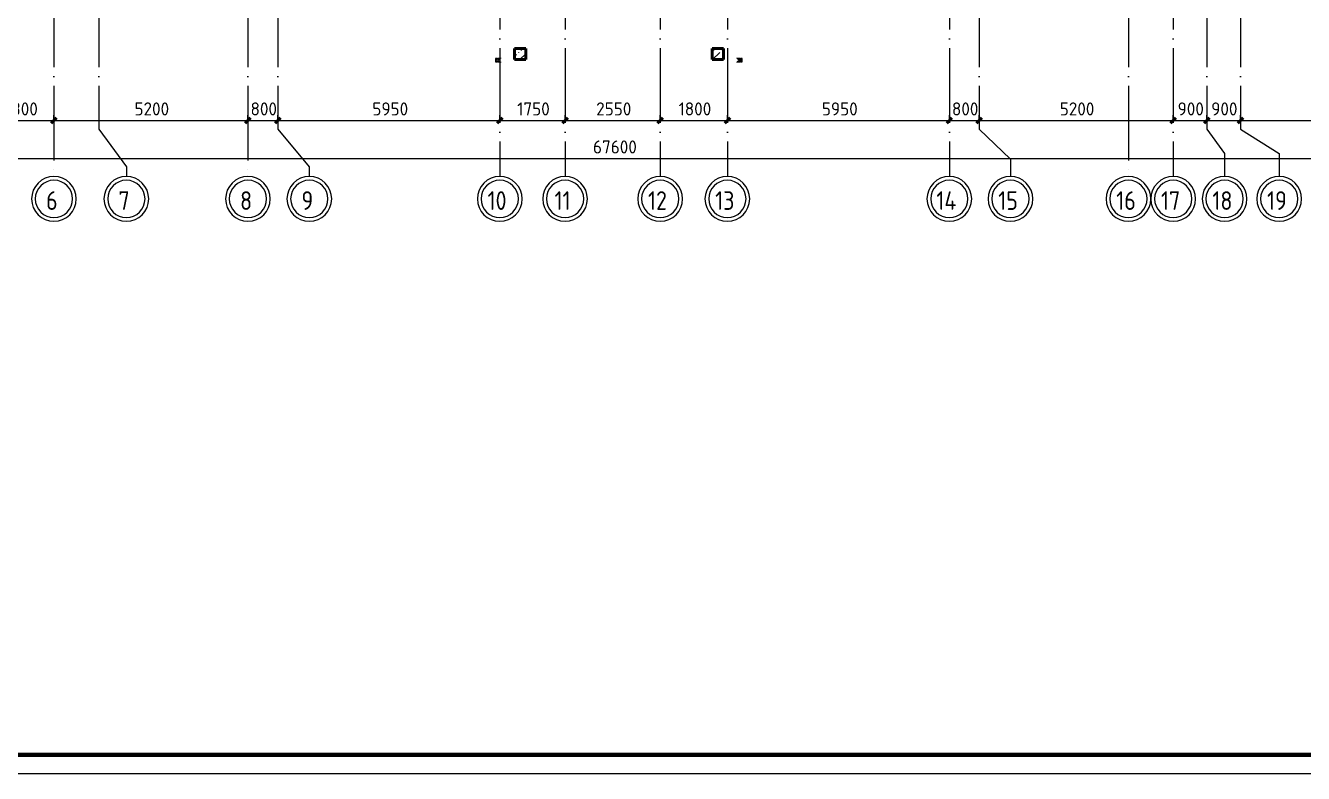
# Model space of a CAD drawing. Header units: millimetres. Extents: x -695119 to 412940, y -249585 to 622758.
# Drawn here: x -145294 to -111042, y 37769 to 57800 of the extents above; entities that cross this region are included whole.
import ezdxf

# ---------------------------------------------------------------- set-up
doc = ezdxf.new("R2010")
doc.units = ezdxf.units.MM
doc.linetypes.add('ADSK_Линия сетки', pattern=[25, 20, -2.5, 0, -2.5])
for name, color, linetype, lineweight in [('Несущие колонны', 252, 'Continuous', 18), ('Обобщенные модели', 8, 'Continuous', 18), ('Оси', 252, 'Continuous', 9), ('ОФ_рамка', 8, 'Continuous', 60), ('Размеры', 7, 'Continuous', 9)]:
    doc.layers.add(name, color=color, linetype=linetype, lineweight=lineweight)
doc.styles.add('GOST Common', font='', dxfattribs={"width": 0.9, "height": 500})
doc.styles.add('GOST Common_1', font='', dxfattribs={"height": 250})
doc.styles.get('GOST Common').set_extended_font_data('GOST type B')
doc.styles.get('GOST Common_1').set_extended_font_data('GOST type B')

# ---------------------------------------------------------------- blocks, each defined once
blk = doc.blocks.new('подвал')
at = {"layer": 'Несущие колонны', "lineweight": 9, "true_color": 0x636466}
h = blk.add_hatch(dxfattribs=at)
h.set_pattern_fill('FP_16', color=251, angle=180, style=0, pattern_type=2)
h.set_pattern_definition([(45, (-204647.66, -898.36), (-224.5064, 224.5064), []), (45, (-204423.15, -898.36), (-224.5064, 224.5064), [396.875, -79.375, 3.353, -76.022])])
h.paths.add_polyline_path([(-206539, -25438), (-206539, -25138), (-206839, -25138), (-206839, -25438)])
h = blk.add_hatch(dxfattribs=at)
h.set_pattern_fill('FP_15', color=251, style=0, pattern_type=2)
h.set_pattern_definition([(45, (-204647.66, -898.36), (-224.5064, 224.5064), []), (45, (-204423.15, -898.36), (-224.5064, 224.5064), [396.875, -79.375, 3.353, -76.022])])
h.paths.add_polyline_path([(-201239, -25438), (-201239, -25138), (-201539, -25138), (-201539, -25438)])
at = {"layer": 'Несущие колонны', "color": 251, "lineweight": 40, "true_color": 0x636466}
for p, q in [((-206839, -25138), (-206839, -25438)), ((-206539, -25138), (-206839, -25138)), ((-206839, -25438), (-206839, -25138)), ((-206839, -25138), (-206539, -25138)), ((-206539, -25438), (-206539, -25138)), ((-206539, -25138), (-206539, -25438)), ((-201539, -25438), (-201539, -25138)), ((-201539, -25138), (-201239, -25138)), ((-201239, -25138), (-201539, -25138)), ((-201539, -25138), (-201539, -25438)), ((-201239, -25138), (-201239, -25438)), ((-201239, -25438), (-201239, -25138)), ((-206839, -25438), (-206539, -25438)), ((-206539, -25438), (-206839, -25438)), ((-201239, -25438), (-201539, -25438)), ((-201539, -25438), (-201239, -25438))]:
    blk.add_line(p, q, dxfattribs=at)
at = {"layer": 'Обобщенные модели', "color": 251, "true_color": 0x636466}
for p, q in [((-207304, -25410), (-207351, -25410)), ((-207351, -25493), (-207304, -25493)), ((-207290, -25413), (-207290, -25490)), ((-207290, -25413), (-207290, -25490)), ((-207288, -25495), (-207216, -25495)), ((-207216, -25408), (-207287, -25408)), ((-207253, -25430), (-207251, -25430)), ((-207251, -25474), (-207253, -25474)), ((-207243, -25426), (-207230, -25410)), ((-207230, -25493), (-207243, -25477)), ((-207230, -25410), (-207212, -25410)), ((-207212, -25493), (-207230, -25493)), ((-207212, -25391), (-207216, -25391)), ((-207216, -25391), (-207216, -25408)), ((-207216, -25495), (-207216, -25513)), ((-207216, -25513), (-207212, -25513)), ((-207212, -25410), (-207212, -25391)), ((-207212, -25513), (-207212, -25493)), ((-200871, -25391), (-200875, -25391)), ((-200875, -25391), (-200875, -25410)), ((-200875, -25410), (-200857, -25410)), ((-200857, -25493), (-200875, -25493)), ((-200875, -25493), (-200875, -25513)), ((-200875, -25513), (-200871, -25513)), ((-200871, -25408), (-200871, -25391)), ((-200800, -25408), (-200871, -25408)), ((-200871, -25513), (-200871, -25495)), ((-200871, -25495), (-200799, -25495)), ((-200857, -25410), (-200844, -25426)), ((-200844, -25477), (-200857, -25493)), ((-200836, -25430), (-200835, -25430)), ((-200835, -25474), (-200836, -25474)), ((-200797, -25413), (-200797, -25490)), ((-200797, -25490), (-200797, -25413)), ((-200736, -25410), (-200783, -25410)), ((-200783, -25493), (-200736, -25493))]:
    blk.add_line(p, q, dxfattribs=at)
at = {"layer": 'Обобщенные модели', "color": 251, "true_color": 0x636466, "flags": 128}
for points in [[(-207351, -25410), (-207351, -25412), (-207351, -25415), (-207351, -25421), (-207351, -25428), (-207351, -25437), (-207351, -25447), (-207351, -25457), (-207351, -25466), (-207351, -25475), (-207351, -25482), (-207351, -25488), (-207351, -25492), (-207351, -25493)], [(-200736, -25493), (-200736, -25492), (-200736, -25488), (-200736, -25482), (-200736, -25475), (-200736, -25466), (-200736, -25457), (-200736, -25447), (-200736, -25437), (-200736, -25428), (-200736, -25421), (-200736, -25415), (-200736, -25412), (-200736, -25410)]]:
    blk.add_lwpolyline(points, dxfattribs=at)
at = {"layer": 'Обобщенные модели', "color": 251, "true_color": 0x636466}
for centre, radius, start, end in [((-207290, -25452), 43.6, 0, 180), ((-207290, -25452), 43.6, 180, 0), ((-207290, -25452), 41.1, 90, 270), ((-207290, -25452), 38.8, 90, 270), ((-207290, -25452), 41.1, 270, 90), ((-207290, -25452), 38.8, 270, 90), ((-207251, -25420), 10, 270, 320), ((-207251, -25420), 10, 270, 307.5), ((-207251, -25484), 10, 40, 90), ((-207251, -25484), 10, 52.5, 90), ((-200836, -25420), 10, 220, 270), ((-200836, -25484), 10, 90, 140), ((-200836, -25420), 10, 232.5, 270), ((-200836, -25484), 10, 90, 127.5), ((-200797, -25452), 43.6, 0, 180), ((-200797, -25452), 43.6, 180, 0), ((-200797, -25452), 41.1, 90, 270), ((-200797, -25452), 38.8, 90, 270), ((-200797, -25452), 41.1, 270, 90), ((-200797, -25452), 38.8, 270, 90)]:
    blk.add_arc(centre, radius, start, end, dxfattribs=at)
at = {"layer": 'Оси', "color": 251, "linetype": 'ADSK_Линия сетки', "ltscale": 100, "true_color": 0x636466}
for p, q in [((-207234, 29868), (-207234, -28568)), ((-205484, 29868), (-205484, -28568)), ((-202934, 29868), (-202934, -28568)), ((-201134, 29868), (-201134, -28568)), ((-195184, 29868), (-195184, -28568)), ((-189184, 29868), (-189184, -28568)), ((-219184, -3638), (-219184, -28568)), ((-217984, -3638), (-217984, -27298)), ((-213984, -3638), (-213984, -28568)), ((-213184, -3638), (-213184, -27298)), ((-194384, -3638), (-194384, -27298)), ((-190384, -3638), (-190384, -28568)), ((-188284, -3638), (-188284, -27298)), ((-187384, -3638), (-187384, -27298))]:
    blk.add_line(p, q, dxfattribs=at)
at = {"layer": 'Оси', "color": 251, "ltscale": 100, "true_color": 0x636466}
for p, q in [((-217984, -27298), (-217242, -28312)), ((-213184, -27298), (-212339, -28312)), ((-194384, -27298), (-193547, -28104)), ((-188284, -27298), (-187806, -27950)), ((-187384, -27298), (-186342, -27950)), ((-187806, -27950), (-187806, -28568)), ((-186342, -27950), (-186342, -28568)), ((-217242, -28312), (-217242, -28568)), ((-212339, -28312), (-212339, -28568)), ((-193547, -28104), (-193547, -28568))]:
    blk.add_line(p, q, dxfattribs=at)
at = {"layer": 'Оси', "color": 251, "lineweight": 20, "true_color": 0x636466}
for centre, radius, start, end in [((-219184, -29168), 600, 0, 180), ((-219184, -29168), 500, 0, 180), ((-217242, -29168), 600, 0, 180), ((-217242, -29168), 500, 0, 180), ((-213984, -29168), 600, 0, 180), ((-213984, -29168), 500, 0, 180), ((-212339, -29168), 600, 0, 180), ((-212339, -29168), 500, 0, 180), ((-207234, -29168), 600, 0, 180), ((-207234, -29168), 500, 0, 180), ((-205484, -29168), 600, 0, 180), ((-205484, -29168), 500, 0, 180), ((-202934, -29168), 600, 0, 180), ((-202934, -29168), 500, 0, 180), ((-201134, -29168), 600, 0, 180), ((-201134, -29168), 500, 0, 180), ((-195184, -29168), 600, 0, 180), ((-195184, -29168), 500, 0, 180), ((-193547, -29168), 600, 0, 180), ((-193547, -29168), 500, 0, 180), ((-190384, -29168), 600, 0, 180), ((-190384, -29168), 500, 0, 180), ((-189184, -29168), 600, 0, 180), ((-189184, -29168), 500, 0, 180), ((-187806, -29168), 600, 0, 180), ((-187806, -29168), 500, 0, 180), ((-186342, -29168), 600, 0, 180), ((-186342, -29168), 500, 0, 180), ((-219184, -29168), 600, 180, 0), ((-219184, -29168), 500, 180, 0), ((-217242, -29168), 600, 180, 0), ((-217242, -29168), 500, 180, 0), ((-213984, -29168), 600, 180, 0), ((-213984, -29168), 500, 180, 0), ((-212339, -29168), 600, 180, 0), ((-212339, -29168), 500, 180, 0), ((-207234, -29168), 600, 180, 0), ((-207234, -29168), 500, 180, 0), ((-205484, -29168), 600, 180, 0), ((-205484, -29168), 500, 180, 0), ((-202934, -29168), 600, 180, 0), ((-202934, -29168), 500, 180, 0), ((-201134, -29168), 600, 180, 0), ((-201134, -29168), 500, 180, 0), ((-195184, -29168), 600, 180, 0), ((-195184, -29168), 500, 180, 0), ((-193547, -29168), 600, 180, 0), ((-193547, -29168), 500, 180, 0), ((-190384, -29168), 600, 180, 0), ((-190384, -29168), 500, 180, 0), ((-189184, -29168), 600, 180, 0), ((-189184, -29168), 500, 180, 0), ((-187806, -29168), 600, 180, 0), ((-187806, -29168), 500, 180, 0), ((-186342, -29168), 600, 180, 0), ((-186342, -29168), 500, 180, 0)]:
    blk.add_arc(centre, radius, start, end, dxfattribs=at)
at = {"layer": 'Размеры', "color": 251, "lineweight": 20, "true_color": 0x636466}
for p, q in [((-219184, -27071), (-219184, -26921)), ((-219184, -27071), (-219184, -26921)), ((-213984, -27071), (-213984, -26921)), ((-213984, -27071), (-213984, -26921)), ((-213184, -27071), (-213184, -26921)), ((-213184, -27071), (-213184, -26921)), ((-207234, -27071), (-207234, -26921)), ((-207234, -27071), (-207234, -26921)), ((-205484, -27071), (-205484, -26921)), ((-205484, -27071), (-205484, -26921)), ((-202934, -27071), (-202934, -26921)), ((-202934, -27071), (-202934, -26921)), ((-201134, -27071), (-201134, -26921)), ((-201134, -27071), (-201134, -26921)), ((-195184, -27071), (-195184, -26921)), ((-195184, -27071), (-195184, -26921)), ((-194384, -27071), (-194384, -26921)), ((-194384, -27071), (-194384, -26921)), ((-189184, -27071), (-189184, -26921)), ((-189184, -27071), (-189184, -26921)), ((-188284, -27071), (-188284, -26921)), ((-188284, -27071), (-188284, -26921)), ((-187384, -27071), (-187384, -26921)), ((-187384, -27071), (-187384, -26921)), ((-220984, -27071), (-219184, -27071)), ((-219184, -27071), (-219184, -27121)), ((-219184, -27071), (-213984, -27071)), ((-219184, -27071), (-219184, -27121)), ((-213984, -27071), (-213984, -27121)), ((-213984, -27071), (-213184, -27071)), ((-213984, -27071), (-213984, -27121)), ((-213184, -27071), (-213184, -27121)), ((-213184, -27071), (-207234, -27071)), ((-213184, -27071), (-213184, -27121)), ((-207234, -27071), (-207234, -27121)), ((-207234, -27071), (-205484, -27071)), ((-207234, -27071), (-207234, -27121)), ((-205484, -27071), (-205484, -27121)), ((-205484, -27071), (-202934, -27071)), ((-205484, -27071), (-205484, -27121)), ((-202934, -27071), (-202934, -27121)), ((-202934, -27071), (-201134, -27071)), ((-202934, -27071), (-202934, -27121)), ((-201134, -27071), (-201134, -27121)), ((-201134, -27071), (-195184, -27071)), ((-201134, -27071), (-201134, -27121)), ((-195184, -27071), (-195184, -27121)), ((-195184, -27071), (-194384, -27071)), ((-195184, -27071), (-195184, -27121)), ((-194384, -27071), (-194384, -27121)), ((-194384, -27071), (-189184, -27071)), ((-194384, -27071), (-194384, -27121)), ((-189184, -27071), (-189184, -27121)), ((-189184, -27071), (-188284, -27071)), ((-189184, -27071), (-189184, -27121)), ((-188284, -27071), (-188284, -27121)), ((-188284, -27071), (-187384, -27071)), ((-188284, -27071), (-188284, -27121)), ((-187384, -27071), (-187384, -27121)), ((-187384, -27071), (-182164, -27071)), ((-187384, -27071), (-187384, -27121)), ((-238134, -28089), (-170234, -28089))]:
    blk.add_line(p, q, dxfattribs=at)
at = {"layer": 'Размеры', "color": 251, "lineweight": 40, "true_color": 0x636466}
for p, q in [((-219184, -27071), (-219113, -27000)), ((-219184, -27071), (-219113, -27000)), ((-213984, -27071), (-213913, -27000)), ((-213984, -27071), (-213913, -27000)), ((-213184, -27071), (-213113, -27000)), ((-213184, -27071), (-213113, -27000)), ((-207234, -27071), (-207163, -27000)), ((-207234, -27071), (-207163, -27000)), ((-205484, -27071), (-205413, -27000)), ((-205484, -27071), (-205413, -27000)), ((-202934, -27071), (-202863, -27000)), ((-202934, -27071), (-202863, -27000)), ((-201134, -27071), (-201063, -27000)), ((-201134, -27071), (-201063, -27000)), ((-195184, -27071), (-195113, -27000)), ((-195184, -27071), (-195113, -27000)), ((-194384, -27071), (-194313, -27000)), ((-194384, -27071), (-194313, -27000)), ((-189184, -27071), (-189113, -27000)), ((-189184, -27071), (-189113, -27000)), ((-188284, -27071), (-188213, -27000)), ((-188284, -27071), (-188213, -27000)), ((-187384, -27071), (-187313, -27000)), ((-187384, -27071), (-187313, -27000)), ((-219184, -27071), (-219254, -27141)), ((-219184, -27071), (-219254, -27141)), ((-213984, -27071), (-214054, -27141)), ((-213984, -27071), (-214054, -27141)), ((-213184, -27071), (-213254, -27141)), ((-213184, -27071), (-213254, -27141)), ((-207234, -27071), (-207304, -27141)), ((-207234, -27071), (-207304, -27141)), ((-205484, -27071), (-205554, -27141)), ((-205484, -27071), (-205554, -27141)), ((-202934, -27071), (-203004, -27141)), ((-202934, -27071), (-203004, -27141)), ((-201134, -27071), (-201204, -27141)), ((-201134, -27071), (-201204, -27141)), ((-195184, -27071), (-195254, -27141)), ((-195184, -27071), (-195254, -27141)), ((-194384, -27071), (-194454, -27141)), ((-194384, -27071), (-194454, -27141)), ((-189184, -27071), (-189254, -27141)), ((-189184, -27071), (-189254, -27141)), ((-188284, -27071), (-188354, -27141)), ((-188284, -27071), (-188354, -27141)), ((-187384, -27071), (-187454, -27141)), ((-187384, -27071), (-187454, -27141))]:
    blk.add_line(p, q, dxfattribs=at)
at = {"layer": 'Оси', "color": 251, "true_color": 0x636466, "style": 'GOST Common', "width": 0.9}
for s, p in [('6', (-219395, -29463)), ('7', (-217455, -29463)), ('8', (-214195, -29463)), ('9', (-212550, -29463)), ('10', (-207561, -29463)), ('11', (-205766, -29463)), ('12', (-203261, -29463)), ('13', (-201461, -29463)), ('14', (-195532, -29463)), ('15', (-193874, -29463)), ('16', (-190711, -29463)), ('17', (-189511, -29463)), ('18', (-188134, -29463)), ('19', (-186669, -29463))]:
    blk.add_text(s, height=500, dxfattribs=at).set_placement(p)
at = {"layer": 'Размеры', "color": 251, "lineweight": 20, "true_color": 0x636466, "char_height": 350, "attachment_point": 1, "line_spacing_factor": 1.022761, "style": 'GOST Common_1'}
for s, insert, width in [('1800', (-220492, -26583), 980.83), ('5200', (-217025, -26583), 1059.58), ('800', (-213915, -26583), 794.69), ('5950', (-210650, -26583), 1059.58), ('1750', (-206767, -26583), 980.83), ('2550', (-204650, -26583), 1059.58), ('1800', (-202442, -26583), 980.83), ('5950', (-198600, -26583), 1059.58), ('800', (-195115, -26583), 794.69), ('5200', (-192225, -26583), 1059.58), ('900', (-189065, -26583), 794.69), ('900', (-188165, -26583), 794.69), ('67600', (-204735, -27602), 1324.48)]:
    blk.add_mtext(s, dxfattribs=dict(at, insert=insert, width=width))
blk = doc.blocks.new('А0')
at = {"layer": 'ОФ_рамка', "color": 0, "linetype": 'Continuous', "ltscale": 100}
blk.add_lwpolyline([(224168, -393217), (340568, -393217)], dxfattribs=at)
at = {"layer": 'ОФ_рамка', "color": 0, "linetype": 'Continuous', "lineweight": 5, "ltscale": 100}
blk.add_lwpolyline([(222168, -393717), (341068, -393717)], dxfattribs=at)

msp = doc.modelspace()

# ---------------------------------------------------------------- block references
msp.add_blockref('подвал', (74650.568, 82325.3))
at = {"layer": 'ОФ_рамка', "color": 0, "lineweight": -2}
msp.add_blockref('А0', (-407310.161, 431485.555), dxfattribs=at)

doc.saveas('drawing.dxf')
